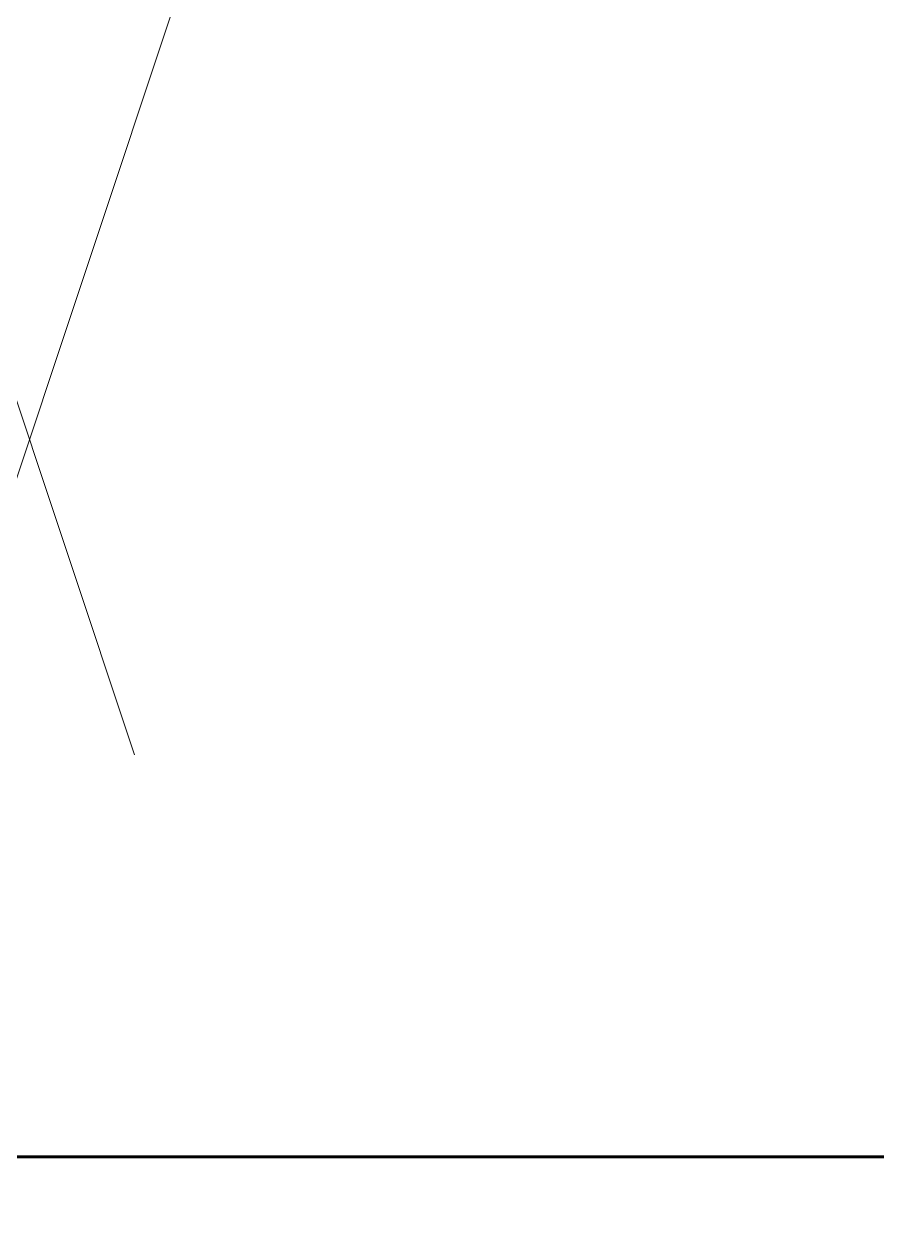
# Model space of a CAD drawing. Header units: inches. Extents: x -4110 to -1807, y 9775 to 11251.
# Drawn here: x -3519.752 to -3519.04, y 9989.001 to 9990.012 of the extents above; entities that cross this region are included whole.
import ezdxf

# ---------------------------------------------------------------- set-up
doc = ezdxf.new("R2010")
doc.units = ezdxf.units.IN
doc.header["$MEASUREMENT"] = 0
for name, color, linetype, lineweight in [('0-1', 7, 'Continuous', 5), ('A-WALL-3', 250, 'Continuous', 60), ('A-WALL-PATT-2', 253, 'Continuous', 9)]:
    doc.layers.add(name, color=color, linetype=linetype, lineweight=lineweight)

# ---------------------------------------------------------------- blocks, each defined once
blk = doc.blocks.new('CTR - 1st Phase - Unit Layouts_rvt-1-ENLARGED RCP - 3RD FLOOR PLAN - WEST')
at = {"layer": 'A-WALL-PATT-2'}
h = blk.add_hatch(dxfattribs=at)
h.set_pattern_fill('FP_2', color=256, style=0, pattern_type=2)
h.set_pattern_definition([(161.57, (0.32, 0.32), (-2.560496185, -0.000537386), [0, -18.214, 2.022, 0]), (18.43, (-0.32, 0.32), (-2.560496185, 0.000537386), [0, -18.214, 2.022, 0]), (108.43, (0.32, 0.32), (1.27922091, -6.400876726), [6.07, -14.166]), (71.57, (-0.32, 0.32), (1.27922091, 6.400876726), [6.07, -14.166])])
h.paths.add_polyline_path([(-3522.4737, 9988.4394), (-3518.9737, 9988.4394), (-3518.9773, 10130.903), (-3522.4737, 10130.903), (-3522.4737, 10003.6064)], flags=0)
blk = doc.blocks.new('CTR - 1st Phase - Shell_rvt-1-ENLARGED RCP - 3RD FLOOR PLAN - WEST')
at = {"layer": 'A-WALL-3'}
blk.add_line((-3559.7112, 9989.0644), (-3515.6612, 9989.0644), dxfattribs=at)

msp = doc.modelspace()

# ---------------------------------------------------------------- block references
at = {"layer": '0-1'}
for name in ['CTR - 1st Phase - Unit Layouts_rvt-1-ENLARGED RCP - 3RD FLOOR PLAN - WEST', 'CTR - 1st Phase - Shell_rvt-1-ENLARGED RCP - 3RD FLOOR PLAN - WEST']:
    msp.add_blockref(name, (0, 0), dxfattribs=at)

doc.saveas('drawing.dxf')
